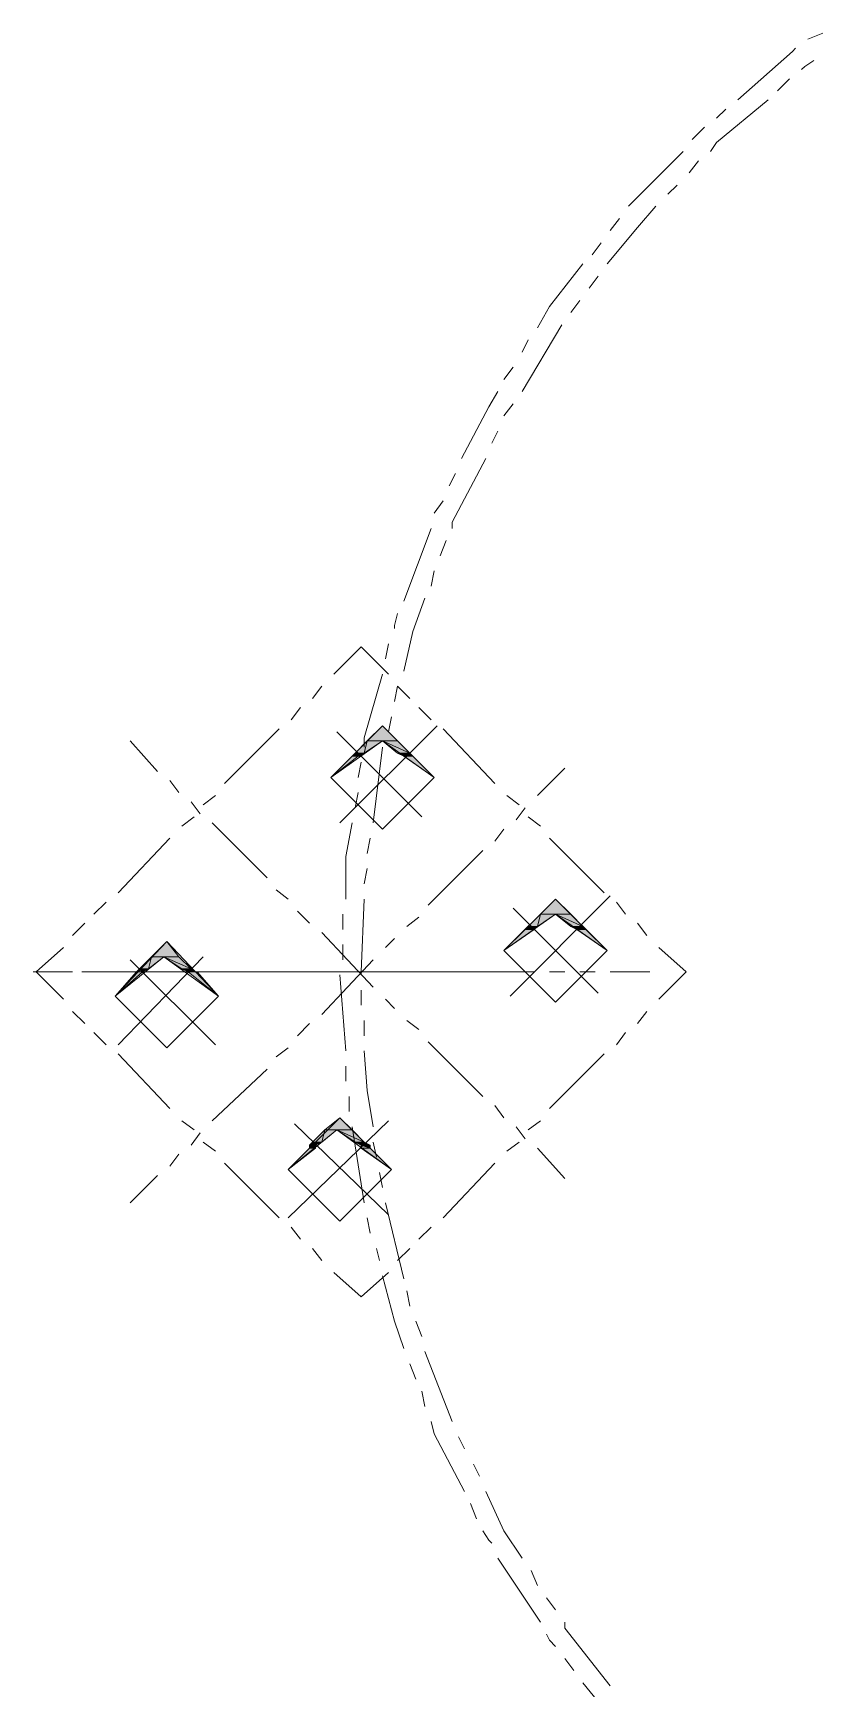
# Model space of a CAD drawing. Header units: millimetres. Extents: x 29 to 95071, y 20 to 67221.
# Drawn here: x 44623 to 45912, y 42017 to 44718 of the extents above; entities that cross this region are included whole.
import ezdxf

# ---------------------------------------------------------------- set-up
doc = ezdxf.new("R2010")
doc.units = ezdxf.units.MM

msp = doc.modelspace()

# ---------------------------------------------------------------- hatches: boundary and pattern name
h = msp.add_hatch(color=7)
h.dxf.hatch_style = 2
h.paths.add_polyline_path([(45193.1, 43587.8), (45217.9, 43563), (45168.3, 43563)])
h = msp.add_hatch(color=7)
h.paths.add_polyline_path([(45193.1, 43563), (45168.3, 43563), (45163.4, 43543.2)])
h.paths.add_polyline_path([(45168.3, 43563), (45163.4, 43543.2), (45148.5, 43543.2)])
h = msp.add_hatch(color=7)
h.paths.add_polyline_path([(45217.9, 43563), (45193.1, 43563), (45237.7, 43543.2)])
h.paths.add_polyline_path([(45193.1, 43563), (45237.7, 43543.2), (45217.9, 43543.2)])
h = msp.add_hatch(color=7)
h.dxf.hatch_style = 2
h.paths.add_polyline_path([(45143.5, 43538.2), (45153.5, 43538.2), (45108.9, 43503.5)])
h = msp.add_hatch(color=7)
h.paths.add_polyline_path([(45163.4, 43543.2), (45148.5, 43543.2), (45158.4, 43538.2)])
h.paths.add_polyline_path([(45148.5, 43543.2), (45158.4, 43538.2), (45143.5, 43538.2)])
h = msp.add_hatch(color=7)
h.paths.add_polyline_path([(45153.5, 43538.2), (45143.5, 43538.2)])
h.paths.add_polyline_path([(45153.5, 43538.2), (45143.5, 43538.2), (45158.4, 43538.2)])
h = msp.add_hatch(color=7)
h.paths.add_polyline_path([(45237.7, 43543.2), (45217.9, 43543.2), (45227.8, 43538.2)])
h.paths.add_polyline_path([(45217.9, 43543.2), (45227.8, 43538.2)])
h = msp.add_hatch(color=7)
h.dxf.hatch_style = 2
h.paths.add_polyline_path([(45237.7, 43543.2), (45242.7, 43538.2), (45227.8, 43538.2)])
h = msp.add_hatch(color=7)
h.paths.add_polyline_path([(45242.7, 43538.2), (45227.8, 43538.2)])
h.paths.add_polyline_path([(45242.7, 43538.2), (45227.8, 43538.2)])
h.paths.add_polyline_path([(45227.8, 43538.2), (45242.7, 43538.2), (45277.4, 43503.5)])
h = msp.add_hatch(color=7)
h.dxf.hatch_style = 2
h.paths.add_polyline_path([(45475.6, 43305.2), (45500.4, 43280.5), (45450.9, 43280.5)])
h = msp.add_hatch(color=7)
h.paths.add_polyline_path([(45475.6, 43280.5), (45450.9, 43280.5), (45445.9, 43260.6)])
h.paths.add_polyline_path([(45450.9, 43280.5), (45445.9, 43260.6), (45431, 43260.6)])
h = msp.add_hatch(color=7)
h.paths.add_polyline_path([(45500.4, 43280.5), (45475.6, 43280.5), (45520.2, 43260.6)])
h.paths.add_polyline_path([(45475.6, 43280.5), (45520.2, 43260.6), (45500.4, 43260.6)])
h = msp.add_hatch(color=7)
h.dxf.hatch_style = 2
h.paths.add_polyline_path([(45426.1, 43255.7), (45440.9, 43255.7), (45391.4, 43221)])
h = msp.add_hatch(color=7)
h.paths.add_polyline_path([(45445.9, 43260.6), (45431, 43260.6), (45440.9, 43255.7)])
h.paths.add_polyline_path([(45431, 43260.6), (45440.9, 43255.7), (45426.1, 43255.7)])
h = msp.add_hatch(color=7)
h.paths.add_polyline_path([(45520.2, 43260.6), (45500.4, 43260.6), (45510.3, 43255.7)])
h.paths.add_polyline_path([(45500.4, 43260.6), (45510.3, 43255.7)])
h = msp.add_hatch(color=7)
h.dxf.hatch_style = 2
h.paths.add_polyline_path([(45520.2, 43260.6), (45525.2, 43255.7), (45510.3, 43255.7)])
h = msp.add_hatch(color=7)
h.paths.add_polyline_path([(45525.2, 43255.7), (45510.3, 43255.7)])
h.paths.add_polyline_path([(45525.2, 43255.7), (45510.3, 43255.7)])
h.paths.add_polyline_path([(45510.3, 43255.7), (45525.2, 43255.7), (45559.9, 43221)])
h = msp.add_hatch(color=7)
h.dxf.hatch_style = 2
h.paths.add_polyline_path([(44841.2, 43235.9), (44861, 43211.1), (44816.4, 43211.1)])
h = msp.add_hatch(color=7)
h.paths.add_polyline_path([(44836.2, 43211.1), (44816.4, 43211.1), (44811.5, 43191.2)])
h.paths.add_polyline_path([(44816.4, 43211.1), (44811.5, 43191.2), (44796.6, 43191.2)])
h = msp.add_hatch(color=7)
h.paths.add_polyline_path([(44861, 43211.1), (44836.2, 43211.1), (44880.9, 43191.2)])
h.paths.add_polyline_path([(44836.2, 43211.1), (44880.9, 43191.2), (44866, 43191.2)])
h = msp.add_hatch(color=7)
h.paths.add_polyline_path([(44801.5, 43186.3), (44796.6, 43191.2)])
h.paths.add_polyline_path([(44796.6, 43191.2), (44801.5, 43186.3), (44791.6, 43186.3)])
h.paths.add_polyline_path([(44801.5, 43186.3), (44791.6, 43186.3), (44756.9, 43146.6)])
h = msp.add_hatch(color=7)
h.dxf.hatch_style = 2
h.paths.add_polyline_path([(44796.6, 43191.2), (44811.5, 43191.2), (44801.5, 43186.3)])
h = msp.add_hatch(color=7)
h.paths.add_polyline_path([(44880.9, 43191.2), (44866, 43191.2), (44875.9, 43186.3)])
h.paths.add_polyline_path([(44866, 43191.2), (44875.9, 43186.3)])
h = msp.add_hatch(color=7)
h.dxf.hatch_style = 2
h.paths.add_polyline_path([(44880.9, 43191.2), (44885.8, 43186.3), (44875.9, 43186.3)])
h = msp.add_hatch(color=7)
h.paths.add_polyline_path([(44885.8, 43186.3), (44890.8, 43186.3), (44875.9, 43186.3)])
h.paths.add_polyline_path([(44890.8, 43186.3), (44875.9, 43186.3)])
h.paths.add_polyline_path([(44875.9, 43186.3), (44890.8, 43186.3), (44925.5, 43146.6)])
h = msp.add_hatch(color=7)
h.paths.add_polyline_path([(45118.8, 42928.5), (45098.9, 42928.5), (45094, 42908.7)])
h.paths.add_polyline_path([(45098.9, 42928.5), (45094, 42908.7), (45079.1, 42908.7)])
h = msp.add_hatch(color=7)
h.dxf.hatch_style = 2
h.paths.add_polyline_path([(45123.7, 42948.4), (45143.5, 42928.5), (45098.9, 42928.5)])
h = msp.add_hatch(color=7)
h.paths.add_polyline_path([(45143.5, 42928.5), (45118.8, 42928.5), (45163.4, 42908.7)])
h.paths.add_polyline_path([(45118.8, 42928.5), (45163.4, 42908.7), (45148.5, 42908.7)])
h = msp.add_hatch(color=7)
h.dxf.hatch_style = 2
h.paths.add_polyline_path([(45074.2, 42898.8), (45084.1, 42898.8), (45039.5, 42864.1)])
h = msp.add_hatch(color=7)
h.paths.add_polyline_path([(45094, 42908.7), (45079.1, 42908.7), (45084.1, 42903.8)])
h.paths.add_polyline_path([(45079.1, 42908.7), (45084.1, 42903.8), (45074.2, 42903.8)])
h = msp.add_hatch(color=7)
h.paths.add_polyline_path([(45084.1, 42903.8), (45074.2, 42903.8), (45084.1, 42898.8)])
h.paths.add_polyline_path([(45074.2, 42903.8), (45084.1, 42898.8), (45074.2, 42898.8)])
h = msp.add_hatch(color=7)
h.paths.add_polyline_path([(45158.4, 42903.8), (45148.5, 42908.7)])
h.paths.add_polyline_path([(45158.4, 42903.8), (45148.5, 42908.7), (45163.4, 42908.7)])
h = msp.add_hatch(color=7)
h.dxf.hatch_style = 2
h.paths.add_polyline_path([(45163.4, 42908.7), (45173.3, 42903.8), (45158.4, 42903.8)])
h = msp.add_hatch(color=7)
h.paths.add_polyline_path([(45158.4, 42903.8), (45158.4, 42898.8), (45173.3, 42898.8)])
h.paths.add_polyline_path([(45158.4, 42898.8), (45173.3, 42898.8), (45208, 42864.1)])
h = msp.add_hatch(color=7)
h.dxf.hatch_style = 2
h.paths.add_polyline_path([(45158.4, 42903.8), (45173.3, 42903.8), (45173.3, 42898.8)])

# ---------------------------------------------------------------- linework, layer by layer
at = {"color": 7, "lineweight": 0}
for points in [[(45911.8, 44717.9), (45887, 44707.9)], [(45867.2, 44693.1), (45862.2, 44688.1), (45773, 44608.8)], [(45896.9, 44673.2), (45882.1, 44663.3), (45877.1, 44658.4)], [(45857.3, 44643.5), (45837.5, 44623.7)], [(45822.6, 44608.8), (45738.3, 44539.4), (45728.4, 44524.6)], [(45753.2, 44593.9), (45738.3, 44579.1)], [(45718.5, 44564.2), (45698.7, 44544.4)], [(45683.8, 44524.6), (45594.6, 44435.3)], [(45708.6, 44509.7), (45693.7, 44489.9)], [(45673.9, 44470), (45659, 44455.2)], [(45639.2, 44435.3), (45609.5, 44400.6), (45559.9, 44341.2)], [(45579.7, 44415.5), (45564.9, 44395.7)], [(45550, 44375.9), (45535.1, 44356)], [(45520.2, 44341.2), (45465.7, 44271.8), (45445.9, 44237.1)], [(45545, 44321.3), (45530.2, 44301.5)], [(45515.3, 44281.7), (45500.4, 44261.9)], [(45485.6, 44242), (45421.1, 44133)], [(45431, 44217.2), (45421.1, 44197.4)], [(45406.2, 44172.6), (45391.4, 44152.8)], [(45381.5, 44133), (45366.6, 44108.2), (45322, 44023.9)], [(45406.2, 44113.2), (45391.4, 44093.3)], [(45381.5, 44068.6), (45371.5, 44048.7)], [(45361.6, 44023.9), (45307.1, 43919.9), (45307.1, 43909.9)], [(45312.1, 43999.2), (45302.2, 43979.3)], [(45292.2, 43954.6), (45277.4, 43934.7)], [(45272.4, 43909.9), (45227.8, 43791)], [(45297.2, 43890.1), (45287.3, 43865.3)], [(45277.4, 43840.5), (45272.4, 43815.8)], [(45262.5, 43795.9), (45242.7, 43741.4), (45227.8, 43677)], [(45217.9, 43771.2), (45212.9, 43751.3), (45212.9, 43746.4)], [(45158.4, 43716.6), (45113.8, 43672)], [(45203, 43672), (45158.4, 43716.6)], [(45203, 43721.6), (45198.1, 43696.8)], [(45193.1, 43672), (45163.4, 43567.9), (45163.4, 43553.1)], [(45094, 43652.2), (45079.1, 43632.4)], [(45217.9, 43652.2), (45212.9, 43627.4)], [(45237.7, 43632.4), (45217.9, 43652.2)], [(45059.3, 43617.5), (45044.4, 43597.7)], [(45208, 43602.6), (45203, 43577.9)], [(45272.4, 43597.7), (45252.6, 43617.5)], [(45024.6, 43582.8), (44935.4, 43493.6)], [(45193.1, 43587.8), (45108.9, 43503.5), (45193.1, 43563)], [(45257.5, 43439.1), (45118.8, 43577.9)], [(45282.3, 43587.8), (45123.7, 43429.2)], [(45277.4, 43503.5), (45193.1, 43587.8)], [(45376.5, 43493.6), (45292.2, 43582.8)], [(44826.3, 43513.4), (44781.7, 43563)], [(45193.1, 43553.1), (45178.2, 43429.2)], [(45193.1, 43563), (45277.4, 43503.5)], [(45158.4, 43528.3), (45153.5, 43503.5)], [(45490.5, 43518.4), (45445.9, 43473.8)], [(44861, 43478.7), (44846.2, 43498.5)], [(45193.1, 43419.2), (45108.9, 43503.5)], [(45277.4, 43503.5), (45193.1, 43419.2)], [(44920.5, 43473.8), (44900.7, 43458.9)], [(45153.5, 43478.7), (45148.5, 43453.9)], [(45416.2, 43458.9), (45396.3, 43473.8)], [(44885.8, 43439.1), (44866, 43424.2)], [(44895.7, 43444), (44880.9, 43463.9)], [(45426.1, 43453.9), (45411.2, 43434.1)], [(45450.9, 43424.2), (45431, 43439.1)], [(45004.8, 43339.9), (44915.5, 43429.2)], [(45143.5, 43429.2), (45133.6, 43374.6), (45133.6, 43305.2)], [(45391.4, 43419.2), (45376.5, 43399.4)], [(44846.2, 43404.4), (44761.9, 43315.2)], [(45173.3, 43404.4), (45168.3, 43379.6)], [(45356.7, 43384.5), (45267.5, 43295.3)], [(45554.9, 43315.2), (45465.7, 43404.4)], [(45168.3, 43354.8), (45163.4, 43330)], [(45039.5, 43305.2), (45019.6, 43320.1)], [(45163.4, 43305.2), (45158.4, 43186.3), (45158.4, 43181.3)], [(45475.6, 43305.2), (45391.4, 43221), (45475.6, 43280.5)], [(45564.9, 43310.2), (45401.3, 43146.6)], [(45475.6, 43280.5), (45559.9, 43221), (45475.6, 43305.2)], [(44742.1, 43300.3), (44722.2, 43280.5)], [(45074.2, 43265.6), (45054.3, 43285.4)], [(45128.7, 43280.5), (45128.7, 43255.7)], [(45252.6, 43275.5), (45232.8, 43260.6)], [(45545, 43151.6), (45406.2, 43290.4)], [(45589.6, 43280.5), (45574.8, 43300.3)], [(44707.4, 43265.6), (44687.5, 43245.8)], [(45178.2, 43161.5), (45094, 43250.7)], [(45624.3, 43245.8), (45609.5, 43265.6)], [(44672.7, 43225.9), (44628.1, 43186.3)], [(44841.2, 43235.9), (44756.9, 43146.6), (44836.2, 43211.1)], [(44836.2, 43211.1), (44925.5, 43146.6), (44841.2, 43235.9)], [(45128.7, 43230.9), (45128.7, 43206.1)], [(45212.9, 43240.8), (45198.1, 43225.9)], [(45688.8, 43186.3), (45644.2, 43225.9)], [(44900.7, 43211.1), (44761.9, 43067.3)], [(44920.5, 43067.3), (44781.7, 43206.1)], [(45178.2, 43206.1), (45094, 43116.9)], [(45475.6, 43136.7), (45391.4, 43221)], [(45559.9, 43221), (45475.6, 43136.7)], [(44687.5, 43186.3), (44623.1, 43186.3)], [(44672.7, 43141.7), (44628.1, 43186.3)], [(45336.9, 43186.3), (44702.4, 43186.3)], [(44737.1, 43186.3), (44712.3, 43186.3)], [(44786.7, 43186.3), (44761.9, 43186.3)], [(44940.3, 43186.3), (44816.4, 43186.3)], [(44989.9, 43186.3), (44965.1, 43186.3)], [(45039.5, 43186.3), (45014.7, 43186.3)], [(45188.2, 43186.3), (45064.2, 43186.3)], [(45123.7, 43181.3), (45133.6, 43057.4)], [(45237.7, 43186.3), (45212.9, 43186.3)], [(45287.3, 43186.3), (45262.5, 43186.3)], [(45440.9, 43186.3), (45312.1, 43186.3)], [(45490.5, 43186.3), (45465.7, 43186.3)], [(45540.1, 43186.3), (45515.3, 43186.3)], [(45629.3, 43186.3), (45564.9, 43186.3)], [(45688.8, 43186.3), (45644.2, 43141.7)], [(44841.2, 43062.4), (44756.9, 43146.6)], [(44925.5, 43146.6), (44841.2, 43062.4)], [(45158.4, 43156.5), (45158.4, 43131.8)], [(45212.9, 43126.8), (45198.1, 43141.7)], [(44707.4, 43102), (44687.5, 43121.9)], [(45624.3, 43121.9), (45609.5, 43102)], [(44742.1, 43067.3), (44722.2, 43087.2)], [(45074.2, 43102), (45054.3, 43082.2)], [(45163.4, 43107), (45163.4, 43082.2)], [(45252.6, 43092.1), (45232.8, 43107)], [(45589.6, 43087.2), (45574.8, 43067.3)], [(45039.5, 43062.4), (45019.6, 43047.5)], [(45356.7, 42983.1), (45267.5, 43072.3)], [(44846.2, 42963.2), (44761.9, 43052.5)], [(45133.6, 43032.6), (45133.6, 43007.9)], [(45163.4, 43057.4), (45168.3, 42993), (45178.2, 42933.5)], [(45554.9, 43052.5), (45465.7, 42963.2)], [(45004.8, 43027.7), (44915.5, 42943.4)], [(45138.6, 42983.1), (45138.6, 42958.3)], [(45391.4, 42948.4), (45376.5, 42968.2)], [(44885.8, 42928.5), (44866, 42943.4)], [(45123.7, 42948.4), (45039.5, 42864.1), (45118.8, 42928.5)], [(45203, 42943.4), (45039.5, 42784.8)], [(45203, 42789.8), (45049.4, 42938.5)], [(45118.8, 42928.5), (45208, 42864.1), (45123.7, 42948.4)], [(45143.5, 42933.5), (45163.4, 42809.6)], [(45426.1, 42913.7), (45411.2, 42933.5)], [(45450.9, 42943.4), (45431, 42928.5)], [(44895.7, 42923.6), (44880.9, 42903.8)], [(44920.5, 42893.9), (44900.7, 42908.7)], [(45178.2, 42908.7), (45183.2, 42883.9)], [(45416.2, 42908.7), (45396.3, 42893.9)], [(45490.5, 42849.2), (45445.9, 42898.8)], [(44861, 42888.9), (44846.2, 42869.1)], [(45024.6, 42784.8), (44935.4, 42874)], [(45376.5, 42874), (45292.2, 42784.8)], [(44826.3, 42854.2), (44781.7, 42809.6)], [(45123.7, 42779.8), (45039.5, 42864.1)], [(45208, 42864.1), (45123.7, 42779.8)], [(45188.2, 42859.2), (45193.1, 42834.4)], [(45198.1, 42809.6), (45227.8, 42685.7)], [(45059.3, 42750.1), (45044.4, 42769.9)], [(45168.3, 42784.8), (45173.3, 42760)], [(45272.4, 42769.9), (45252.6, 42750.1)], [(45094, 42715.4), (45079.1, 42735.2)], [(45183.2, 42735.2), (45188.2, 42715.4)], [(45237.7, 42735.2), (45217.9, 42715.4)], [(45158.4, 42655.9), (45113.8, 42695.6)], [(45203, 42695.6), (45158.4, 42655.9)], [(45193.1, 42690.6), (45212.9, 42616.3), (45227.8, 42571.7)], [(45232.8, 42665.8), (45237.7, 42641.1)], [(45247.6, 42616.3), (45257.5, 42591.5)], [(45237.7, 42546.9), (45247.6, 42522.1)], [(45262.5, 42566.7), (45307.1, 42452.7)], [(45257.5, 42502.3), (45262.5, 42477.5)], [(45272.4, 42452.7), (45277.4, 42432.9), (45326.9, 42338.7)], [(45317, 42427.9), (45326.9, 42408.1)], [(45341.8, 42383.3), (45351.7, 42363.5)], [(45361.6, 42338.7), (45391.4, 42274.3), (45421.1, 42229.7)], [(45336.9, 42318.9), (45346.8, 42294.1)], [(45356.7, 42274.3), (45366.6, 42259.4), (45371.5, 42254.5)], [(45381.5, 42229.7), (45450.9, 42125.6)], [(45436, 42209.8), (45445.9, 42185.1)], [(45460.8, 42165.2), (45475.6, 42145.4)], [(45490.5, 42125.6), (45490.5, 42115.7), (45564.9, 42021.5)], [(45460.8, 42105.8), (45465.7, 42095.8), (45475.6, 42085.9)], [(45490.5, 42066.1), (45505.4, 42046.3)], [(45520.2, 42026.5), (45584.7, 41947.2), (45599.6, 41927.3)]]:
    msp.add_lwpolyline(points, dxfattribs=at)
for points in [[(45193.1, 43587.8), (45217.9, 43563), (45168.3, 43563)], [(45168.3, 43563), (45163.4, 43543.2), (45148.5, 43543.2)], [(45193.1, 43563), (45168.3, 43563), (45163.4, 43543.2)], [(45217.9, 43563), (45193.1, 43563), (45237.7, 43543.2)], [(45193.1, 43563), (45237.7, 43543.2), (45217.9, 43543.2)], [(45143.5, 43538.2), (45153.5, 43538.2), (45108.9, 43503.5)], [(45148.5, 43543.2), (45158.4, 43538.2), (45143.5, 43538.2)], [(45153.5, 43538.2), (45143.5, 43538.2)], [(45153.5, 43538.2), (45143.5, 43538.2), (45158.4, 43538.2)], [(45163.4, 43543.2), (45148.5, 43543.2), (45158.4, 43538.2)], [(45237.7, 43543.2), (45217.9, 43543.2), (45227.8, 43538.2)], [(45217.9, 43543.2), (45227.8, 43538.2)], [(45237.7, 43543.2), (45242.7, 43538.2), (45227.8, 43538.2)], [(45242.7, 43538.2), (45227.8, 43538.2)], [(45242.7, 43538.2), (45227.8, 43538.2)], [(45227.8, 43538.2), (45242.7, 43538.2), (45277.4, 43503.5)], [(45475.6, 43305.2), (45500.4, 43280.5), (45450.9, 43280.5)], [(45450.9, 43280.5), (45445.9, 43260.6), (45431, 43260.6)], [(45475.6, 43280.5), (45450.9, 43280.5), (45445.9, 43260.6)], [(45500.4, 43280.5), (45475.6, 43280.5), (45520.2, 43260.6)], [(45475.6, 43280.5), (45520.2, 43260.6), (45500.4, 43260.6)], [(45426.1, 43255.7), (45440.9, 43255.7), (45391.4, 43221)], [(45431, 43260.6), (45440.9, 43255.7), (45426.1, 43255.7)], [(45426.1, 43255.7), (45440.9, 43255.7)], [(45440.9, 43255.7), (45426.1, 43255.7)], [(45445.9, 43260.6), (45431, 43260.6), (45440.9, 43255.7)], [(45520.2, 43260.6), (45500.4, 43260.6), (45510.3, 43255.7)], [(45500.4, 43260.6), (45510.3, 43255.7)], [(45520.2, 43260.6), (45525.2, 43255.7), (45510.3, 43255.7)], [(45525.2, 43255.7), (45510.3, 43255.7)], [(45525.2, 43255.7), (45510.3, 43255.7)], [(45510.3, 43255.7), (45525.2, 43255.7), (45559.9, 43221)], [(44841.2, 43235.9), (44861, 43211.1), (44816.4, 43211.1)], [(44816.4, 43211.1), (44811.5, 43191.2), (44796.6, 43191.2)], [(44836.2, 43211.1), (44816.4, 43211.1), (44811.5, 43191.2)], [(44861, 43211.1), (44836.2, 43211.1), (44880.9, 43191.2)], [(44836.2, 43211.1), (44880.9, 43191.2), (44866, 43191.2)], [(44801.5, 43186.3), (44791.6, 43186.3), (44756.9, 43146.6)], [(44796.6, 43191.2), (44801.5, 43186.3), (44791.6, 43186.3)], [(44791.6, 43186.3), (44801.5, 43186.3)], [(44801.5, 43186.3), (44791.6, 43186.3)], [(44796.6, 43191.2), (44811.5, 43191.2), (44801.5, 43186.3)], [(44801.5, 43186.3), (44796.6, 43191.2)], [(44880.9, 43191.2), (44866, 43191.2), (44875.9, 43186.3)], [(44866, 43191.2), (44875.9, 43186.3)], [(44880.9, 43191.2), (44885.8, 43186.3), (44875.9, 43186.3)], [(44885.8, 43186.3), (44890.8, 43186.3), (44875.9, 43186.3)], [(44890.8, 43186.3), (44875.9, 43186.3)], [(44875.9, 43186.3), (44890.8, 43186.3), (44925.5, 43146.6)], [(45098.9, 42928.5), (45094, 42908.7), (45079.1, 42908.7)], [(45118.8, 42928.5), (45098.9, 42928.5), (45094, 42908.7)], [(45123.7, 42948.4), (45143.5, 42928.5), (45098.9, 42928.5)], [(45143.5, 42928.5), (45118.8, 42928.5), (45163.4, 42908.7)], [(45118.8, 42928.5), (45163.4, 42908.7), (45148.5, 42908.7)], [(45074.2, 42898.8), (45084.1, 42898.8), (45039.5, 42864.1)], [(45079.1, 42908.7), (45084.1, 42903.8), (45074.2, 42903.8)], [(45084.1, 42903.8), (45074.2, 42903.8), (45084.1, 42898.8)], [(45074.2, 42903.8), (45084.1, 42898.8), (45074.2, 42898.8)], [(45094, 42908.7), (45079.1, 42908.7), (45084.1, 42903.8)], [(45158.4, 42903.8), (45148.5, 42908.7)], [(45158.4, 42903.8), (45148.5, 42908.7), (45163.4, 42908.7)], [(45163.4, 42908.7), (45173.3, 42903.8), (45158.4, 42903.8)], [(45158.4, 42903.8), (45158.4, 42898.8)], [(45158.4, 42903.8), (45158.4, 42898.8), (45173.3, 42898.8)], [(45158.4, 42903.8), (45173.3, 42903.8), (45173.3, 42898.8)], [(45158.4, 42898.8), (45173.3, 42898.8), (45208, 42864.1)]]:
    msp.add_lwpolyline(points, close=True, dxfattribs=at)

doc.saveas('drawing.dxf')
